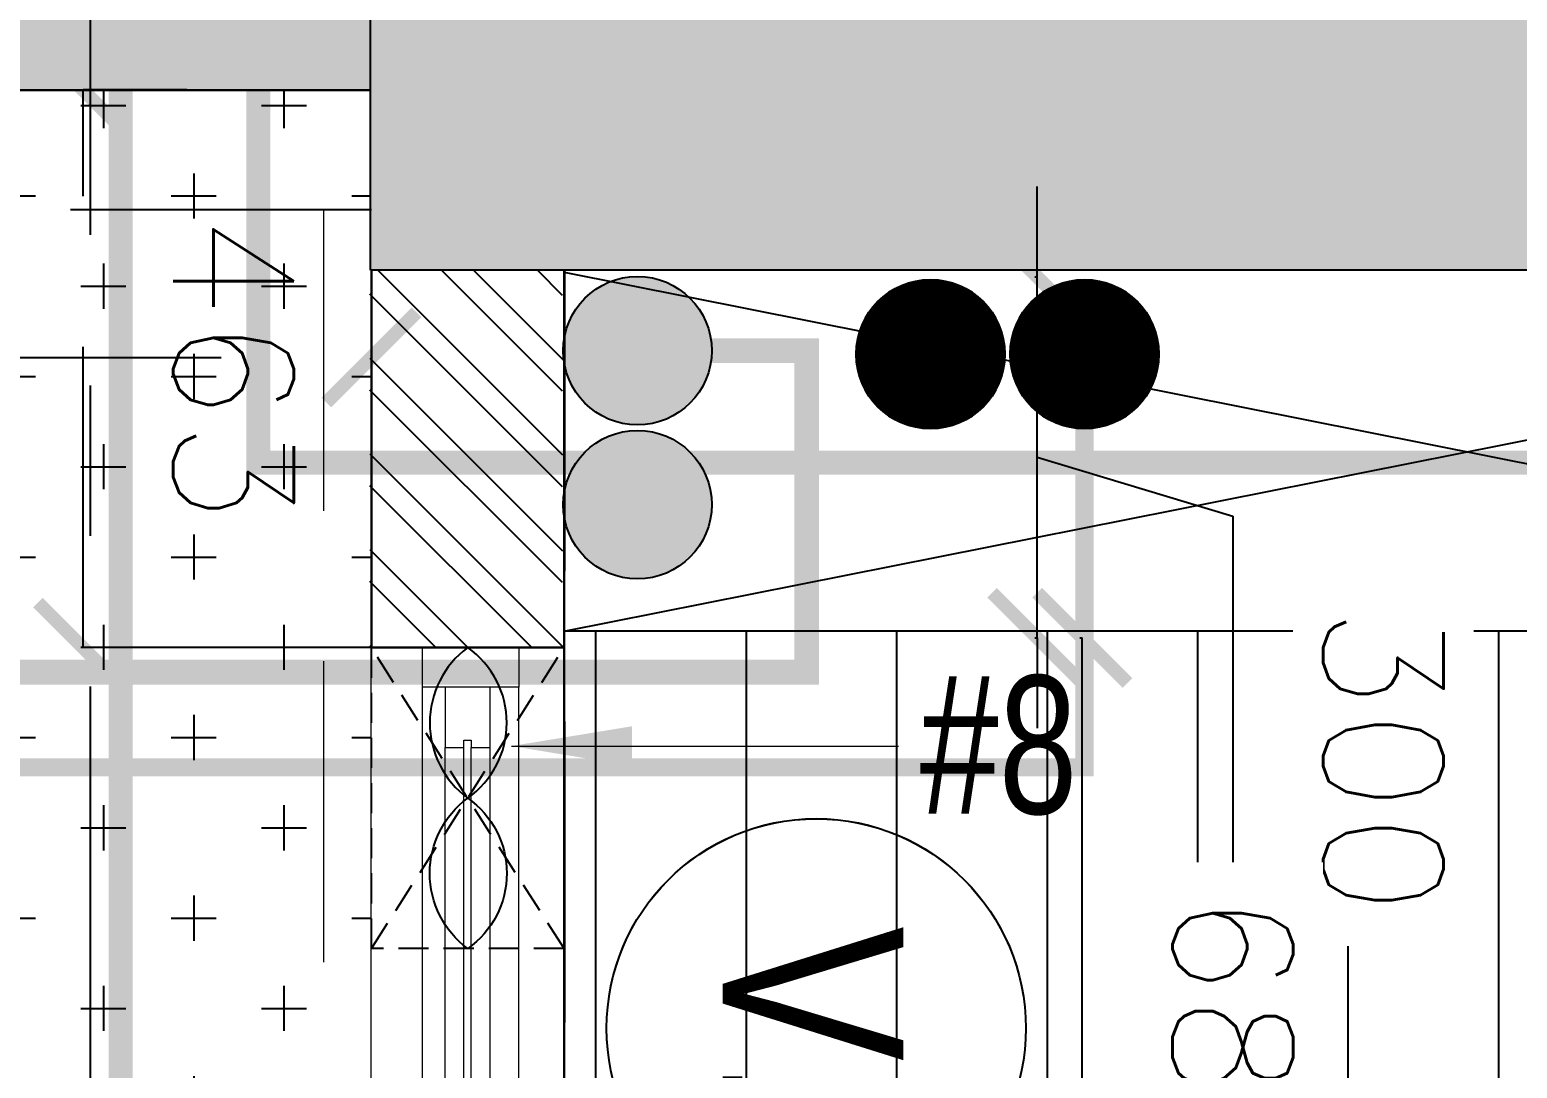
# Model space of a CAD drawing. Header units: millimetres. Extents: x -414464 to 1686, y -90036 to 108605.
# Drawn here: x -105274 to -104039, y -58118 to -57255 of the extents above; entities that cross this region are included whole.
import ezdxf
from ezdxf.enums import TextEntityAlignment as Align
from ezdxf.lldxf.tags import DXFTag

# ---------------------------------------------------------------- set-up
doc = ezdxf.new("R2010")
doc.units = ezdxf.units.MM
doc.header["$LTSCALE"] = 1000
doc.header["$MEASUREMENT"] = 0
for name, pattern in [('$1$AUDIT_D_120904163729-0', [0]), ('$36$HIDDEN', [0.375, 0.25, -0.125]), ('3BHK-A$1$AUDIT_D_120904163729-0', [0]), ('3BHK-A$1$DASHED', [0.75, 0.5, -0.25]), ('3BHK-A$1$HIDDEN', [0.375, 0.25, -0.125]), ('3BHK-A$1$PHANTOM2', [1.25, 0.625, -0.125, 0.125, -0.125, 0.125, -0.125]), ('AUDIT_D_120904163729-0', [0]), ('T8(T9 IS SIMILAR) - DIMENSION & TEXTING$1$AUDIT_D_120904163729-0', [0]), ('T8(T9 IS SIMILAR) - DIMENSION & TEXTING$1$HIDDEN', [0.375, 0.25, -0.125]), ('T8(T9 IS SIMILAR) - DIMENSION & TEXTING$1$T8 - TYPICAL FLOOR CORE$0$( Hidden )', [0.375, 0.25, -0.125]), ('T8(T9 IS SIMILAR)$1$$0$HIDDEN', [0.375, 0.25, -0.125]), ('T8(T9 IS SIMILAR)$1$HIDDEN', [0.375, 0.25, -0.125]), ('T8_REFUGE COLUMNS$1$CENTER2', [1.125, 0.75, -0.125, 0.125, -0.125])]:
    doc.linetypes.add(name, pattern=pattern)
doc.layers.get('0').update_dxf_attribs({"linetype": 'AUDIT_D_120904163729-0'})
for name, color, linetype in [('$0$A-HATCH -160', 251, '$1$AUDIT_D_120904163729-0'), ('$21$A-DIMENSIONS', 2, '$36$HIDDEN'), ('3BHK-A$1$$0$a-window-no', 125, 'Continuous'), ('3BHK-A$1$A-HATCH -160', 251, '3BHK-A$1$AUDIT_D_120904163729-0'), ('3BHK-A$1$A-TOI SUNK 50MM', 8, 'Continuous'), ('3BHK-A$1$CUT-OUT', 49, 'Continuous'), ('3BHK-A$1$ELE 1', 1, 'Continuous'), ('a-rcc', 3, 'Continuous'), ('T8(T9 IS SIMILAR) - DIMENSION & TEXTING$1$A-DIMENSIONS', 2, 'T8(T9 IS SIMILAR) - DIMENSION & TEXTING$1$HIDDEN'), ('T8(T9 IS SIMILAR) - DIMENSION & TEXTING$1$A-PLUMBING', 7, 'T8(T9 IS SIMILAR) - DIMENSION & TEXTING$1$AUDIT_D_120904163729-0'), ('T8(T9 IS SIMILAR) - DIMENSION & TEXTING$1$a-window-no', 125, 'Continuous'), ('T8(T9 IS SIMILAR) - DIMENSION & TEXTING$1$U-TI-TEXT', 7, 'Continuous'), ('T8(T9 IS SIMILAR) - DIMENSION & TEXTING$1$U-TI-WS', 5, 'Continuous'), ('T8(T9 IS SIMILAR)$1$$6$a-beam 2', 50, 'Continuous'), ('T8(T9 IS SIMILAR)$1$S-BEAM', 20, 'T8(T9 IS SIMILAR)$1$$0$HIDDEN'), ('T8_REFUGE COLUMNS$1$A-CENTERLINE', 193, 'T8_REFUGE COLUMNS$1$CENTER2'), ('T8_REFUGE COLUMNS$1$A-RCC COLS', 3, 'Continuous'), ('T8_TYPICAL COLUMNS$1$A-RCC COLS', 3, 'Continuous')]:
    doc.layers.add(name, color=color, linetype=linetype)
for name, color, linetype, lineweight in [('3BHK-A$1$$1$A-WALL- 160', 6, 'Continuous', 30), ('3BHK-A$1$A-AC DRAIN PIPE', 94, 'Continuous', 18), ('3BHK-A$1$A-AC PIPE', 151, 'Continuous', 20), ('3BHK-A$1$A-WALL- 160', 6, 'Continuous', 30), ('3BHK-A$1$Ventilator', 5, 'Continuous', 0), ('T8(T9 IS SIMILAR) - DIMENSION & TEXTING$1$R0-18-10-2014-T1-1st Podium Floor Plan$0$Text', 2, 'Continuous', 0), ('T8(T9 IS SIMILAR) - DIMENSION & TEXTING$1$U-TI-WS-HOT', 1, 'T8(T9 IS SIMILAR) - DIMENSION & TEXTING$1$DASHDOT', 30), ('T8(T9 IS SIMILAR)$1$D&W', 8, 'Continuous', 25), ('T8(T9 IS SIMILAR)$1$SCPL BEAM', 191, 'T8(T9 IS SIMILAR)$1$$0$HIDDEN', 13)]:
    doc.layers.add(name, color=color, linetype=linetype, lineweight=lineweight)
doc.layers.add('T8_REFUGE COLUMNS$1$COL-HATCH', color=7, linetype='Continuous', lineweight=25, true_color=0xa3a3a3)
doc.styles.add('3BHK-A$1$$0$LODHA STANDERD', font='sanss___.ttf')
doc.styles.add('T8(T9 IS SIMILAR) - DIMENSION & TEXTING$1$ARIAL ARROW', font='swisscl.ttf')
doc.styles.add('T8(T9 IS SIMILAR) - DIMENSION & TEXTING$1$LODHA STANDERD', font='sanss___.ttf')
doc.styles.add('T8(T9 IS SIMILAR) - DIMENSION & TEXTING$1$Romans 1', font='romans.shx', dxfattribs={"height": 100})
doc.styles.add('T8(T9 IS SIMILAR) - DIMENSION & TEXTING$1$Tahoma', font='tahoma.ttf')
tags = doc.linetypes.add('T8(T9 IS SIMILAR) - DIMENSION & TEXTING$1$DASHDOT', pattern=[1, 0.5, -0.25, 0, -0.25]).pattern_tags.tags
tags[10:11] = [DXFTag(74, 4), DXFTag(75, 0), DXFTag(340, '0'), DXFTag(46, 1.0), DXFTag(50, 0.0), DXFTag(44, 0.0), DXFTag(45, 0.0)]
tags[8:9] = [DXFTag(74, 4), DXFTag(75, 0), DXFTag(340, '0'), DXFTag(46, 1.0), DXFTag(50, 0.0), DXFTag(44, 0.0), DXFTag(45, 0.0)]
tags[6:7] = [DXFTag(74, 4), DXFTag(75, 0), DXFTag(340, '0'), DXFTag(46, 1.0), DXFTag(50, 0.0), DXFTag(44, 0.0), DXFTag(45, 0.0)]
tags[4:5] = [DXFTag(74, 4), DXFTag(75, 0), DXFTag(340, '0'), DXFTag(46, 1.0), DXFTag(50, 0.0), DXFTag(44, 0.0), DXFTag(45, 0.0)]
doc.dimstyles.new('T8(T9 IS SIMILAR) - DIMENSION & TEXTING$1$ALPINE S', dxfattribs={"dimscale": 0, "dimtxt": 100, "dimasz": 75, "dimexe": 0, "dimexo": 0, "dimgap": 75, "dimtad": 1, "dimdec": 0, "dimzin": 0, "dimdsep": 46, "dimtxsty": 'T8(T9 IS SIMILAR) - DIMENSION & TEXTING$1$Romans 1', "dimblk": 'T8(T9 IS SIMILAR) - DIMENSION & TEXTING$1$_ArchTick', "dimcen": 0.09, "dimclrd": 256, "dimclre": 256, "dimclrt": 7, "dimadec": 0, "dimazin": 0, "dimtfac": 1, "dimtdec": 0, "dimtofl": 0, "dimtmove": 1, "dimatfit": 0, "dimldrblk": 'T8(T9 IS SIMILAR) - DIMENSION & TEXTING$1$_Open90', "dimfxl": 1, "dimtolj": 1, "dimtzin": 0, "dimarcsym": 0})
doc.dimstyles.new('T8(T9 IS SIMILAR) - DIMENSION & TEXTING$1$SAMATA STD', dxfattribs={"dimtxt": 100, "dimasz": 50, "dimexe": 50, "dimexo": 50, "dimgap": 10, "dimtad": 0, "dimdec": 0, "dimrnd": 5, "dimzin": 0, "dimdsep": 46, "dimtxsty": 'T8(T9 IS SIMILAR) - DIMENSION & TEXTING$1$Tahoma', "dimblk": 'T8(T9 IS SIMILAR) - DIMENSION & TEXTING$1$_Origin2', "dimcen": -50, "dimdle": 50, "dimclrd": 7, "dimclre": 7, "dimclrt": 7, "dimadec": 0, "dimazin": 0, "dimtfac": 1, "dimtdec": 0, "dimtmove": 1, "dimatfit": 3, "dimfxl": 150, "dimtfill": 1, "dimtolj": 1, "dimtzin": 0, "dimlwd": -1, "dimlwe": -1, "dimarcsym": 0})
pattern_1 = [(225, (-1209921.0732, 5710471.79472), (0.15284038975, -0.15284038975), [])]

# ---------------------------------------------------------------- blocks, each defined once
blk = doc.blocks.new('T8_REFUGE COLUMNS')
at = {"layer": 'T8_REFUGE COLUMNS$1$COL-HATCH', "linetype": 'ByBlock'}
h = blk.add_hatch(color=256, dxfattribs=at)
h.dxf.hatch_style = 1
h.paths.add_polyline_path([(1197682.1, -5711799.9), (1197432.1, -5711799.9), (1197432.1, -5709939.9), (1197682.1, -5709939.9)])
at = {"layer": 'T8_REFUGE COLUMNS$1$A-CENTERLINE'}
blk.add_line((1223527.8, -5712032.4), (1182137.1, -5712032.4), dxfattribs=at)
at = {"layer": 'T8_REFUGE COLUMNS$1$A-RCC COLS', "linetype": 'ByBlock'}
blk.add_lwpolyline([(1197682.1, -5711799.9), (1197432.1, -5711799.9), (1197432.1, -5709939.9), (1197682.1, -5709939.9)], close=True, dxfattribs=at)
blk = doc.blocks.new('T8_TYPICAL COLUMNS')
at = {"layer": 'T8_TYPICAL COLUMNS$1$A-RCC COLS', "linetype": 'ByBlock'}
blk.add_blockref('T8_REFUGE COLUMNS', (0, 0), dxfattribs=at)
blk = doc.blocks.new('3BHK-A$1$$0$WINDOW TAG')
at = {"layer": '3BHK-A$1$$0$a-window-no'}
blk.add_circle((0, 0), 174.1, dxfattribs=at)
at = {"layer": '3BHK-A$1$$0$a-window-no', "style": '3BHK-A$1$$0$LODHA STANDERD'}
blk.add_attdef('WINDOW', text='', height=150, dxfattribs=at).set_placement((11.3, 2.8), align=Align.MIDDLE_CENTER)
blk = doc.blocks.new('3BHK-A$1$V1')
at = {"layer": '3BHK-A$1$Ventilator'}
for p, q in [((1139503.9, -5700057.1), (1140153.9, -5700057.1)), ((1139503.9, -5700217.1), (1140153.9, -5700217.1))]:
    blk.add_line(p, q, dxfattribs=at)
at = {"layer": '3BHK-A$1$Ventilator', "color": 8}
for p, q in [((1139536.9, -5700094.6), (1140120.9, -5700094.6)), ((1139586.9, -5700118.3), (1140070.9, -5700118.3)), ((1139586.9, -5700155.8), (1140070.9, -5700155.8)), ((1139536.9, -5700174.6), (1140120.9, -5700174.6))]:
    blk.add_line(p, q, dxfattribs=at)
at = {"layer": '3BHK-A$1$Ventilator', "color": 5}
for p, q in [((1139586.9, -5700134.1), (1140070.9, -5700134.1)), ((1139586.9, -5700140.1), (1140070.9, -5700140.1))]:
    blk.add_line(p, q, dxfattribs=at)
at = {"layer": '3BHK-A$1$Ventilator', "color": 4}
for points in [[(1139503.9, -5700094.6), (1139536.9, -5700094.6), (1139536.9, -5700174.6), (1139503.9, -5700174.6)], [(1140153.9, -5700094.6), (1140120.9, -5700094.6), (1140120.9, -5700174.6), (1140153.9, -5700174.6)], [(1139586.9, -5700134.1), (1139586.9, -5700118.3), (1139536.9, -5700118.3), (1139536.9, -5700155.8), (1139586.9, -5700155.8), (1139586.9, -5700140.1), (1139580.9, -5700140.1), (1139580.9, -5700134.1)], [(1140070.9, -5700134.1), (1140070.9, -5700118.3), (1140120.9, -5700118.3), (1140120.9, -5700155.8), (1140070.9, -5700155.8), (1140070.9, -5700140.1), (1140076.9, -5700140.1), (1140076.9, -5700134.1)]]:
    blk.add_lwpolyline(points, close=True, dxfattribs=at)
blk = doc.blocks.new('3BHK-A')
at = {"layer": '3BHK-A$1$A-HATCH -160', "linetype": 'ByBlock'}
h = blk.add_hatch(dxfattribs=at)
h.set_pattern_fill('ZIGZAG', color=256, scale=250)
h.set_pattern_definition([(9e-15, (1e-08, 0), (31.25, 31.25), [31.25, -31.25]), (90, (31.25, 0), (-31.25, 31.25), [31.25, -31.25])])
h.paths.add_polyline_path([(1185182.8, -5714749.5), (1186532.7, -5714749.5), (1186532.7, -5714149.5), (1186632.7, -5714149.5), (1186632.7, -5714749.5), (1188712.7, -5714749.5), (1188712.7, -5714049.5), (1189032.5, -5714049.5), (1189032.5, -5714149.5), (1188812.7, -5714149.5), (1188812.7, -5715449.5), (1189032.5, -5715449.5), (1189032.5, -5715549.5), (1188712.7, -5715549.5), (1188712.7, -5714849.5), (1186632.7, -5714849.5), (1186632.7, -5715664.5), (1186532.7, -5715664.5), (1186532.7, -5714849.5), (1185182.8, -5714849.5)])
h.paths.add_polyline_path([(1185182.8, -5713249.5), (1185782.7, -5713249.5), (1185782.7, -5713149.5), (1185182.8, -5713149.5)])
h.paths.add_polyline_path([(1186532.7, -5710699.5), (1186632.7, -5710699.5), (1186632.7, -5713249.5), (1186532.7, -5713249.5)])
h.paths.add_polyline_path([(1186532.7, -5717399.5), (1186632.7, -5717399.5), (1186632.7, -5716414.5), (1186532.7, -5716414.5)])
h.paths.add_polyline_path([(1194902.2, -5715375), (1194082.3, -5715375), (1194082.3, -5715475), (1194902.2, -5715475)])
h.paths.add_polyline_path([(1195782.2, -5715375), (1196682.2, -5715375), (1196682.2, -5715475), (1195782.2, -5715475)])
h.paths.add_polyline_path([(1194132.5, -5714149.9), (1196532.4, -5714149.9), (1196532.4, -5714049.9), (1194132.5, -5714049.9)])
h.paths.add_polyline_path([(1197432.4, -5711800.2), (1197532.4, -5711800.2), (1197532.4, -5714149.9), (1197432.4, -5714149.9)])
h.paths.add_polyline_path([(1198282.4, -5714149.9), (1198958.7, -5714149.9), (1198958.7, -5714049.9), (1198282.4, -5714049.9)])
h.paths.add_polyline_path([(1196871.9, -5720208.6), (1196082.2, -5720209.7), (1196082.3, -5720109.7), (1196082.2, -5720109.7), (1196182.2, -5720109.7), (1196871.9, -5720108.6)])
h.paths.add_polyline_path([(1193397.2, -5709939.9), (1193882.3, -5709939.6), (1193882.3, -5710040.1), (1193397.3, -5710040.1)])
h.paths.add_polyline_path([(1186632.7, -5708554.7), (1187192.3, -5708554.8), (1187192.3, -5708654.7), (1186632.7, -5708654.7)])
h.paths.add_polyline_path([(1194182.3, -5715724), (1194082.3, -5715724), (1194082.3, -5715474), (1194182.3, -5715474)])
h = blk.add_hatch(dxfattribs=at)
h.set_pattern_fill('ANSI32', color=256, scale=150)
h.paths.add_polyline_path([(1197682.4, -5711640.4), (1197995.6, -5711640.4), (1197995.6, -5711800.4), (1197682.4, -5711800.4)])
at = {"layer": '3BHK-A$1$A-TOI SUNK 50MM'}
h = blk.add_hatch(dxfattribs=at)
h.set_pattern_fill('CROSS', color=256, scale=300, style=0)
h.set_pattern_definition([(9e-15, (-0.65, 1286.84), (75, 75), [37.5, -112.5]), (90, (18.1, 1268.09), (-75, 75), [37.5, -112.5])])
h.paths.add_polyline_path([(1197532.4, -5711799.2), (1198958.7, -5711799.2), (1198958.7, -5714049.9), (1197532.4, -5714049.9)])
at = {"layer": '3BHK-A$1$CUT-OUT'}
h = blk.add_hatch(dxfattribs=at)
h.set_pattern_fill('ANSI31', color=256, scale=1000, angle=135)
h.set_pattern_definition([(180, (11267.68, 7945.86), (-2e-14, -125), [])])
h.paths.add_polyline_path([(1198657.1, -5710098.5), (1197982.2, -5710098.5), (1197981.9, -5711639.1), (1198657.1, -5711639.1)])
at = {"linetype": '3BHK-A$1$HIDDEN', "ltscale": 0.1}
for p, q in [((1198245.6, -5711799.1, 0), (1197995.6, -5711639.1, 0)), ((1198245.6, -5711639.1, 0), (1197995.6, -5711799.1, 0))]:
    blk.add_line(p, q, dxfattribs=at)
at = {"linetype": '3BHK-A$1$HIDDEN', "ltscale": 0.1, "elevation": 0}
blk.add_lwpolyline([(1198245.6, -5711799.1), (1197995.6, -5711799.1), (1197995.6, -5711639.1), (1198245.6, -5711639.1)], close=True, dxfattribs=at)
at = {"linetype": 'ByBlock', "elevation": 0}
for points in [[(1198120.6, -5711719.1, 0.52), (1197995.6, -5711719.1, 0.504), (1198120.6, -5711719.1, 4.789572)], [(1198120.6, -5711719.1, -0.52), (1198245.6, -5711719.1, -0.504), (1198120.6, -5711719.1, -4.789572)]]:
    blk.add_lwpolyline(points, format="xyb", dxfattribs=at)
at = {"layer": '3BHK-A$1$$1$A-WALL- 160', "linetype": 'ByBlock'}
for p, q in [((1197682.4, -5711639.1, 0), (1197995.6, -5711639.1, 0)), ((1197995.6, -5711799.1, 0), (1197995.6, -5711639.1, 0)), ((1197532.4, -5714149.9, 0), (1197532.4, -5711800.2, 0)), ((1197682.4, -5711799.1, 0), (1197995.6, -5711799.1, 0))]:
    blk.add_line(p, q, dxfattribs=at)
at = {"layer": '3BHK-A$1$A-AC DRAIN PIPE', "linetype": '3BHK-A$1$PHANTOM2', "ltscale": 0.1, "const_width": 20, "elevation": 0.1}
blk.add_lwpolyline([(1197924, -5710582.7), (1197842, -5710582.7), (1197842, -5711893), (1197432.4, -5711893)], dxfattribs=at)
at = {"layer": '3BHK-A$1$A-AC PIPE', "linetype": '3BHK-A$1$DASHED', "ltscale": 0.1, "const_width": 20, "elevation": 0.1}
blk.add_lwpolyline([(1197432.4, -5712007.3), (1198807.5, -5712007.3)], dxfattribs=at)
at = {"layer": '3BHK-A$1$CUT-OUT'}
for p, q in [((1197683.8, -5711639.1, 0), (1197982, -5710138.5, 0.4)), ((1197982, -5711639.1, 0.4), (1197683.8, -5710138.5, 0))]:
    blk.add_line(p, q, dxfattribs=at)
at = {"layer": '3BHK-A$1$CUT-OUT', "elevation": 0.4}
blk.add_lwpolyline([(1198657.1, -5710098.5), (1197982.2, -5710098.5), (1197981.9, -5711639.1), (1198657.1, -5711639.1)], close=True, dxfattribs=at)
at = {"layer": '3BHK-A$1$ELE 1', "linetype": 'ByBlock'}
blk.add_line((1197982, -5710138.5, 0.4), (1197982, -5711639.1, 0.4), dxfattribs=at)
at = {"layer": '3BHK-A$1$$0$a-window-no'}
ref = blk.add_blockref('3BHK-A$1$$0$WINDOW TAG', (1198311.9, -5711429.6, 0), dxfattribs=dict(at, rotation=180))
ref.add_attrib('WINDOW', 'V1', dxfattribs={"height": 150, "style": '3BHK-A$1$$0$LODHA STANDERD', "width": 0.8}).set_placement((1198329.8, -5711432.4, 0), align=Align.MIDDLE_CENTER)
at = {"layer": '3BHK-A$1$A-WALL- 160', "linetype": 'ByBlock', "xscale": -1}
blk.add_blockref('3BHK-A$1$V1', (2338149.5, -11582.1, 0), dxfattribs=at)
blk = doc.blocks.new('T8(T9 IS SIMILAR) - DIMENSION & TEXTING$1$_ArchTick')
at = {"color": 0, "linetype": 'ByBlock', "const_width": 0.15}
blk.add_lwpolyline([(-0.5, -0.5), (0.5, 0.5)], dxfattribs=at)
blk = doc.blocks.new('*D1410')
at = {"layer": 'T8(T9 IS SIMILAR) - DIMENSION & TEXTING$1$A-DIMENSIONS', "linetype": 'T8(T9 IS SIMILAR) - DIMENSION & TEXTING$1$HIDDEN', "lineweight": -2, "transparency": 16777216}
for p, q in [((1197995.6, -5711799.2), (1197995.6, -5712038.6)), ((1197532.3, -5711952.4), (1197532.3, -5712038.6))]:
    blk.add_line(p, q, dxfattribs=at)
at = {"layer": 'T8(T9 IS SIMILAR) - DIMENSION & TEXTING$1$A-DIMENSIONS', "lineweight": -2, "transparency": 16777216}
blk.add_line((1197995.6, -5712038.6), (1197532.3, -5712038.6), dxfattribs=at)
at = {"layer": 'T8(T9 IS SIMILAR) - DIMENSION & TEXTING$1$A-DIMENSIONS', "linetype": 'ByBlock', "lineweight": -2, "transparency": 16777216, "xscale": 75, "yscale": 75, "zscale": 75, "rotation": 180}
blk.add_blockref('T8(T9 IS SIMILAR) - DIMENSION & TEXTING$1$_ArchTick', (1197532.3, -5712038.6), dxfattribs=at)
at = {"layer": 'T8(T9 IS SIMILAR) - DIMENSION & TEXTING$1$A-DIMENSIONS', "linetype": 'ByBlock', "lineweight": -2, "transparency": 16777216, "xscale": 75, "yscale": 75, "zscale": 75}
blk.add_blockref('T8(T9 IS SIMILAR) - DIMENSION & TEXTING$1$_ArchTick', (1197995.6, -5712038.6), dxfattribs=at)
at = {"layer": 'T8(T9 IS SIMILAR) - DIMENSION & TEXTING$1$A-DIMENSIONS', "color": 7, "linetype": 'ByBlock', "transparency": 16777216, "insert": (1197763.9, -5711913.6), "char_height": 100, "attachment_point": 5, "style": 'T8(T9 IS SIMILAR) - DIMENSION & TEXTING$1$Romans 1'}
blk.add_mtext('\\A1;463', dxfattribs=at)
blk = doc.blocks.new('T8(T9 IS SIMILAR) - DIMENSION & TEXTING$1$_Open90')
at = {"color": 0, "linetype": 'ByBlock', "lineweight": -2}
for p, q in [((-0.5, 0.5), (0, 0)), ((0, 0), (-1, 0)), ((0, 0), (-0.5, -0.5))]:
    blk.add_line(p, q, dxfattribs=at)
blk = doc.blocks.new('*D1411')
at = {"layer": 'T8(T9 IS SIMILAR) - DIMENSION & TEXTING$1$A-DIMENSIONS', "linetype": 'T8(T9 IS SIMILAR) - DIMENSION & TEXTING$1$HIDDEN', "lineweight": -2, "transparency": 16777216}
for p, q in [((1197864, -5711799.1), (1197754.5, -5711799.1)), ((1197864, -5714048.8), (1197754.5, -5714048.8))]:
    blk.add_line(p, q, dxfattribs=at)
at = {"layer": 'T8(T9 IS SIMILAR) - DIMENSION & TEXTING$1$A-DIMENSIONS', "lineweight": -2, "transparency": 16777216}
blk.add_line((1197754.5, -5714048.8), (1197754.5, -5711799.1), dxfattribs=at)
at = {"layer": 'T8(T9 IS SIMILAR) - DIMENSION & TEXTING$1$A-DIMENSIONS', "linetype": 'ByBlock', "lineweight": -2, "transparency": 16777216, "xscale": 75, "yscale": 75, "zscale": 75}
for p, rotation in [((1197754.5, -5711799.1), 90), ((1197754.5, -5714048.8), 270)]:
    blk.add_blockref('T8(T9 IS SIMILAR) - DIMENSION & TEXTING$1$_ArchTick', p, dxfattribs=dict(at, rotation=rotation))
at = {"layer": 'T8(T9 IS SIMILAR) - DIMENSION & TEXTING$1$A-DIMENSIONS', "color": 7, "linetype": 'ByBlock', "transparency": 16777216, "insert": (1197629.5, -5712924), "char_height": 100, "attachment_point": 5, "rotation": 90, "style": 'T8(T9 IS SIMILAR) - DIMENSION & TEXTING$1$Romans 1'}
blk.add_mtext('\\A1;2250', dxfattribs=at)
blk = doc.blocks.new('T8(T9 IS SIMILAR) - DIMENSION & TEXTING$1$WINDOW TAG')
at = {"layer": 'T8(T9 IS SIMILAR) - DIMENSION & TEXTING$1$a-window-no'}
blk.add_circle((0, 0), 174.1, dxfattribs=at)
at = {"layer": 'T8(T9 IS SIMILAR) - DIMENSION & TEXTING$1$a-window-no', "style": 'T8(T9 IS SIMILAR) - DIMENSION & TEXTING$1$LODHA STANDERD'}
blk.add_attdef('WINDOW', text='', height=150, dxfattribs=at).set_placement((11.3, 2.8), align=Align.MIDDLE_CENTER)
blk = doc.blocks.new('*D438')
at = {"layer": 'T8(T9 IS SIMILAR) - DIMENSION & TEXTING$1$U-TI-TEXT', "lineweight": -2, "transparency": 16777216}
for p, q in [((-9614.8, 2627.9), (-9566, 2790.4)), ((-9566, 2790.4), (-9158.9, 2790.4)), ((-9764.8, 2627.9), (-9839.8, 2627.9)), ((-9464.8, 2627.9), (-9764.8, 2627.9)), ((-9464.8, 2627.9), (-9389.8, 2627.9))]:
    blk.add_line(p, q, dxfattribs=at)
at = {"layer": 'T8(T9 IS SIMILAR) - DIMENSION & TEXTING$1$U-TI-TEXT', "linetype": 'T8(T9 IS SIMILAR) - DIMENSION & TEXTING$1$T8 - TYPICAL FLOOR CORE$0$( Hidden )', "lineweight": -2, "transparency": 16777216}
for p, q in [((-9764.8, 2625.9), (-9764.8, 2627.9)), ((-9464.8, 2625.9), (-9464.8, 2627.9))]:
    blk.add_line(p, q, dxfattribs=at)
at = {"layer": 'T8(T9 IS SIMILAR) - DIMENSION & TEXTING$1$U-TI-TEXT', "linetype": 'ByBlock', "lineweight": -2, "transparency": 16777216, "xscale": 75, "yscale": 75, "zscale": 75}
blk.add_blockref('T8(T9 IS SIMILAR) - DIMENSION & TEXTING$1$_ArchTick', (-9764.8, 2627.9), dxfattribs=at)
at = {"layer": 'T8(T9 IS SIMILAR) - DIMENSION & TEXTING$1$U-TI-TEXT', "linetype": 'ByBlock', "lineweight": -2, "transparency": 16777216, "xscale": 75, "yscale": 75, "zscale": 75, "rotation": 180}
blk.add_blockref('T8(T9 IS SIMILAR) - DIMENSION & TEXTING$1$_ArchTick', (-9464.8, 2627.9), dxfattribs=at)
at = {"layer": 'T8(T9 IS SIMILAR) - DIMENSION & TEXTING$1$U-TI-TEXT', "color": 7, "linetype": 'ByBlock', "transparency": 16777216, "insert": (-9362.5, 2915.4), "char_height": 100, "attachment_point": 5, "style": 'T8(T9 IS SIMILAR) - DIMENSION & TEXTING$1$Romans 1', "bg_fill": 3, "box_fill_scale": 1.25, "bg_fill_color": 256, "bg_fill_true_color": 13158600, "bg_fill_transparency": 0}
blk.add_mtext('\\A1;300', dxfattribs=at)
blk = doc.blocks.new('*D462')
at = {"layer": 'T8(T9 IS SIMILAR) - DIMENSION & TEXTING$1$U-TI-TEXT', "linetype": 'T8(T9 IS SIMILAR) - DIMENSION & TEXTING$1$T8 - TYPICAL FLOOR CORE$0$( Hidden )', "lineweight": -2, "transparency": 16777216}
for p, q in [((-9464.8, 2663.4), (-9464.8, 2665.4)), ((-8784.6, 2663.4), (-8784.6, 2665.4))]:
    blk.add_line(p, q, dxfattribs=at)
at = {"layer": 'T8(T9 IS SIMILAR) - DIMENSION & TEXTING$1$U-TI-TEXT', "lineweight": -2, "transparency": 16777216}
blk.add_line((-8784.6, 2665.4), (-9464.8, 2665.4), dxfattribs=at)
at = {"layer": 'T8(T9 IS SIMILAR) - DIMENSION & TEXTING$1$U-TI-TEXT', "linetype": 'ByBlock', "lineweight": -2, "transparency": 16777216, "xscale": 75, "yscale": 75, "zscale": 75, "rotation": 180}
blk.add_blockref('T8(T9 IS SIMILAR) - DIMENSION & TEXTING$1$_ArchTick', (-9464.8, 2665.4), dxfattribs=at)
at = {"layer": 'T8(T9 IS SIMILAR) - DIMENSION & TEXTING$1$U-TI-TEXT', "linetype": 'ByBlock', "lineweight": -2, "transparency": 16777216, "xscale": 75, "yscale": 75, "zscale": 75}
blk.add_blockref('T8(T9 IS SIMILAR) - DIMENSION & TEXTING$1$_ArchTick', (-8784.6, 2665.4), dxfattribs=at)
at = {"layer": 'T8(T9 IS SIMILAR) - DIMENSION & TEXTING$1$U-TI-TEXT', "color": 7, "linetype": 'ByBlock', "transparency": 16777216, "insert": (-9124.7, 2790.4), "char_height": 100, "attachment_point": 5, "style": 'T8(T9 IS SIMILAR) - DIMENSION & TEXTING$1$Romans 1', "bg_fill": 3, "box_fill_scale": 1.25, "bg_fill_color": 256, "bg_fill_true_color": 13158600, "bg_fill_transparency": 0}
blk.add_mtext('\\A1;680', dxfattribs=at)
blk = doc.blocks.new('T8(T9 IS SIMILAR) - DIMENSION & TEXTING$1$_Origin2')
at = {"color": 0, "linetype": 'ByBlock', "lineweight": -2}
blk.add_line((-0.5, 0), (-1, 0), dxfattribs=at)
for radius in [0.5, 0.25]:
    blk.add_circle((0, 0), radius, dxfattribs=at)
blk = doc.blocks.new('T8(T9 IS SIMILAR) - DIMENSION & TEXTING$1$A$C77D62699')
at = {"layer": 'T8(T9 IS SIMILAR) - DIMENSION & TEXTING$1$U-TI-WS'}
h = blk.add_hatch(color=256, dxfattribs=at)
h.dxf.hatch_style = 1
h.paths.add_polyline_path([(-9765.1, 2295.9, 1), (-9641.7, 2295.9, 1)])
h = blk.add_hatch(color=256, dxfattribs=at)
h.dxf.hatch_style = 1
h.paths.add_polyline_path([(-9637.2, 2295.9, 1), (-9513.8, 2295.9, 1)])
at = {"layer": 'T8(T9 IS SIMILAR) - DIMENSION & TEXTING$1$U-TI-WS-HOT', "ltscale": 1.2}
h = blk.add_hatch(dxfattribs=at)
h.set_pattern_fill('ANSI31', color=256, scale=1.729192, angle=180)
h.set_pattern_definition(pattern_1)
h.paths.add_polyline_path([(-9638.8, 2667.2, 1), (-9762.2, 2667.2, 1)])
h = blk.add_hatch(dxfattribs=at)
h.set_pattern_fill('ANSI31', color=256, scale=1.729192, angle=180)
h.set_pattern_definition(pattern_1)
h.paths.add_polyline_path([(-9638.8, 2539.3, 1), (-9762.2, 2539.3, 1)])
at = {"layer": 'T8(T9 IS SIMILAR) - DIMENSION & TEXTING$1$U-TI-WS', "lineweight": 40, "ltscale": 0.01, "const_width": 20.5, "elevation": 1.8}
blk.add_lwpolyline([(-9703.4, 2295.9), (-9703.4, 2436.5), (-9436.3, 2436.5), (-9436.3, -0.2), (-8488.4, -0.2)], dxfattribs=at)
at = {"layer": 'T8(T9 IS SIMILAR) - DIMENSION & TEXTING$1$U-TI-WS'}
for centre in [(-9703.4, 2295.9, 1.8), (-9575.5, 2295.9, 1.8)]:
    blk.add_circle(centre, 61.7, dxfattribs=at)
at = {"layer": 'T8(T9 IS SIMILAR) - DIMENSION & TEXTING$1$U-TI-WS-HOT', "ltscale": 0.1, "const_width": 15, "elevation": 1.8}
blk.add_lwpolyline([(-9700.5, 2667.2), (-9357.3, 2667.2), (-9357.3, 1450.1), (-8490.1, 1450.1)], dxfattribs=at)
at = {"layer": 'T8(T9 IS SIMILAR) - DIMENSION & TEXTING$1$U-TI-WS-HOT', "ltscale": 1.2}
for centre in [(-9700.5, 2667.2, 1.8), (-9700.5, 2539.3, 1.8)]:
    blk.add_circle(centre, 61.7, dxfattribs=at)
at = {"layer": 'T8(T9 IS SIMILAR) - DIMENSION & TEXTING$1$U-TI-TEXT', "linetype": 'ByBlock'}
dim = blk.add_linear_dim(base=(-9764.8, 2627.9), p1=(-9464.8, 2234, 0.6), p2=(-9764.8, 2234, 1.1), dimstyle='T8(T9 IS SIMILAR) - DIMENSION & TEXTING$1$ALPINE S', override={"dimscale": 1, "dimfxl": 2, "dimfxlon": 1, "dimtfill": 1, "dimarcsym": 1}, dxfattribs=at)
dim.commit()
dim.dimension.update_dxf_attribs({"geometry": '*D438', "text_midpoint": (-9491, 2915.4)})
dim = blk.add_linear_dim(base=(-9464.8, 2665.4), p1=(-8784.6, 2627.9), p2=(-9464.8, 2627.9), dimstyle='T8(T9 IS SIMILAR) - DIMENSION & TEXTING$1$ALPINE S', override={"dimscale": 1, "dimfxl": 2, "dimfxlon": 1, "dimtfill": 1, "dimarcsym": 1}, dxfattribs=at)
dim.commit()
dim.dimension.update_dxf_attribs({"geometry": '*D462', "text_midpoint": (-9124.7, 2790.4)})
blk = doc.blocks.new('T8(T9 IS SIMILAR) - DIMENSION & TEXTING')
at = {"layer": 'T8(T9 IS SIMILAR) - DIMENSION & TEXTING$1$A-PLUMBING', "linetype": 'ByBlock'}
blk.add_blockref('T8(T9 IS SIMILAR) - DIMENSION & TEXTING$1$A$C77D62699', (1207452.3, -5713874), dxfattribs=at)
at = {"layer": 'T8(T9 IS SIMILAR) - DIMENSION & TEXTING$1$a-window-no'}
ref = blk.add_blockref('T8(T9 IS SIMILAR) - DIMENSION & TEXTING$1$WINDOW TAG', (1198311.8, -5711429.6), dxfattribs=dict(at, rotation=180))
ref.add_attrib('WINDOW', 'V1', dxfattribs={"height": 150, "style": 'T8(T9 IS SIMILAR) - DIMENSION & TEXTING$1$LODHA STANDERD', "width": 0.8}).set_placement((1198329.7, -5711432.4), align=Align.MIDDLE_CENTER)
at = {"layer": 'T8(T9 IS SIMILAR) - DIMENSION & TEXTING$1$R0-18-10-2014-T1-1st Podium Floor Plan$0$Text', "linetype": 'ByBlock', "style": 'T8(T9 IS SIMILAR) - DIMENSION & TEXTING$1$ARIAL ARROW'}
blk.add_text('#8', height=114.75, rotation=90, dxfattribs=at).set_placement((1198133.6, -5711343.5, 0))
at = {"layer": 'T8(T9 IS SIMILAR) - DIMENSION & TEXTING$1$A-DIMENSIONS', "linetype": 'ByBlock'}
for base, p1, p2, angle, picture, middle in [((1197754.5, -5711799.1), (1197864, -5714048.8), (1197864, -5711799.1), 270, '*D1411', (1197629.5, -5712924)), ((1197532.3, -5712038.6), (1197995.6, -5711799.2, 0), (1197532.3, -5711952.4), 180, '*D1410', (1197763.9, -5711913.6))]:
    dim = blk.add_linear_dim(base=base, p1=p1, p2=p2, angle=angle, dimstyle='T8(T9 IS SIMILAR) - DIMENSION & TEXTING$1$ALPINE S', override={"dimscale": 1, "dimfxl": 5, "dimarcsym": 1}, dxfattribs=at)
    dim.commit()
    dim.dimension.update_dxf_attribs({"geometry": picture, "text_midpoint": middle})
at = {"layer": 'T8(T9 IS SIMILAR) - DIMENSION & TEXTING$1$R0-18-10-2014-T1-1st Podium Floor Plan$0$Text'}
blk.add_leader([(1198077.4, -5711682.7), (1198077.4, -5711469.9), (1198077.4, -5711361.4)], dimstyle='T8(T9 IS SIMILAR) - DIMENSION & TEXTING$1$SAMATA STD', override={"dimscale": 1, "dimasz": 100, "dimclrd": 2, "dimfxlon": 1, "dimarcsym": 1}, dxfattribs=at)
blk = doc.blocks.new('T8(T9 IS SIMILAR)')
at = {"layer": 'T8(T9 IS SIMILAR)$1$D&W', "linetype": 'ByBlock'}
for name in ['T8_TYPICAL COLUMNS', '3BHK-A']:
    blk.add_blockref(name, (0, 0), dxfattribs=at)
at = {"layer": 'T8(T9 IS SIMILAR)$1$$6$a-beam 2', "linetype": 'ByBlock'}
blk.add_blockref('T8(T9 IS SIMILAR) - DIMENSION & TEXTING', (0, 0), dxfattribs=at)
at = {"layer": 'T8(T9 IS SIMILAR)$1$S-BEAM', "linetype": 'T8(T9 IS SIMILAR)$1$HIDDEN'}
blk.add_line((1197682, -5711638.8, 0), (1198958.3, -5711638.8, 0), dxfattribs=at)
at = {"layer": 'T8(T9 IS SIMILAR)$1$S-BEAM'}
blk.add_line((1197631.9, -5711798.9, -0.3), (1197631.9, -5713948.5, 0), dxfattribs=at)
at = {"layer": 'T8(T9 IS SIMILAR)$1$SCPL BEAM', "linetype": 'T8(T9 IS SIMILAR)$1$HIDDEN'}
blk.add_line((1197631.9, -5711838.8, 0), (1198958.3, -5711838.8, 0), dxfattribs=at)
at = {"layer": 'T8(T9 IS SIMILAR)$1$SCPL BEAM', "linetype": 'T8(T9 IS SIMILAR)$1$HIDDEN', "elevation": 0}
blk.add_lwpolyline([(1198658.1, -5710138.5), (1197982.2, -5710138.5), (1197981.6, -5711639.1), (1198657.4, -5711639.1)], close=True, dxfattribs=at)
blk = doc.blocks.new('A$C48506478')
at = {"layer": '$21$A-DIMENSIONS', "linetype": 'ByBlock'}
blk.add_blockref('T8(T9 IS SIMILAR)', (-1195542.6, 5727884.6), dxfattribs=at)
at = {"layer": '$0$A-HATCH -160', "linetype": 'ByBlock'}
blk.add_blockref('T8(T9 IS SIMILAR) - DIMENSION & TEXTING', (-1195542.6, 5727884.6), dxfattribs=at)

msp = doc.modelspace()

# ---------------------------------------------------------------- block references
at = {"layer": 'a-rcc', "linetype": 'ByBlock', "rotation": 270}
msp.add_blockref('A$C48506478', (-121076, -55315.3, 0), dxfattribs=at)

doc.saveas('drawing.dxf')
